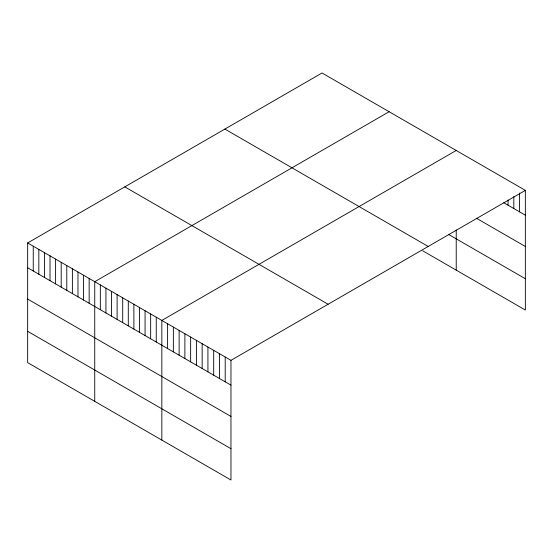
<?xml version="1.0" encoding="UTF-8"?>
<svg xmlns="http://www.w3.org/2000/svg" width="553" height="553" viewBox="0 0 553 553"><rect width="100%" height="100%" fill="white"/><g stroke="black" fill="none" stroke-linecap="round" stroke-linejoin="round"><path stroke-width="0.83" d="M27.65 242.954L230.967 360.335L230.967 480.011L27.65 362.623L27.65 242.954L322.033 72.989L525.35 190.377L525.35 310.046L422.672 250.772M389.125 111.727L94.743 281.691L94.743 401.36M456.225 150.464L161.842 320.422L161.842 440.098M230.967 360.335L525.35 190.377M503.748 202.709L525.35 215.186M476.382 218.221L525.35 246.486M448.531 234.396L525.35 278.74M224.884 129.077L428.202 246.465M124.798 186.866L328.116 304.247M27.65 267.763L230.967 385.144M27.65 299.062L230.967 416.45M27.65 331.316L230.967 448.704M519.592 193.038L519.592 211.854M513.827 196.557L513.827 208.529M508.069 200.075L508.069 205.204M456.225 229.965L456.225 270.141M225.209 357.01L225.209 381.819M219.444 353.685L219.444 378.494M213.686 350.36L213.686 375.169M207.928 347.035L207.928 371.837M202.163 343.703L202.163 368.512M196.405 340.378L196.405 365.187M190.64 337.054L190.64 361.862M184.882 333.729L184.882 358.538M179.124 330.404L179.124 355.213M173.359 327.079L173.359 351.888M167.6 323.754L167.6 348.556M156.25 317.194L156.25 342.003M150.658 313.966L150.658 338.775M145.066 310.738L145.066 335.547M139.474 307.509L139.474 332.318M133.881 304.281L133.881 329.09M128.289 301.053L128.289 325.862M122.704 297.832L122.704 322.634M117.112 294.604L117.112 319.406M111.519 291.376L111.519 316.178M105.927 288.148L105.927 312.95M100.335 284.919L100.335 309.721M89.151 278.463L89.151 303.265M83.565 275.235L83.565 300.037M77.973 272.007L77.973 296.809M72.381 268.779L72.381 293.581M66.789 265.551L66.789 290.353M61.196 262.322L61.196 287.125M55.604 259.094L55.604 283.896M50.012 255.866L50.012 280.668M44.427 252.638L44.427 277.44M38.834 249.41L38.834 274.219M33.242 246.182L33.242 270.991"/></g></svg>
